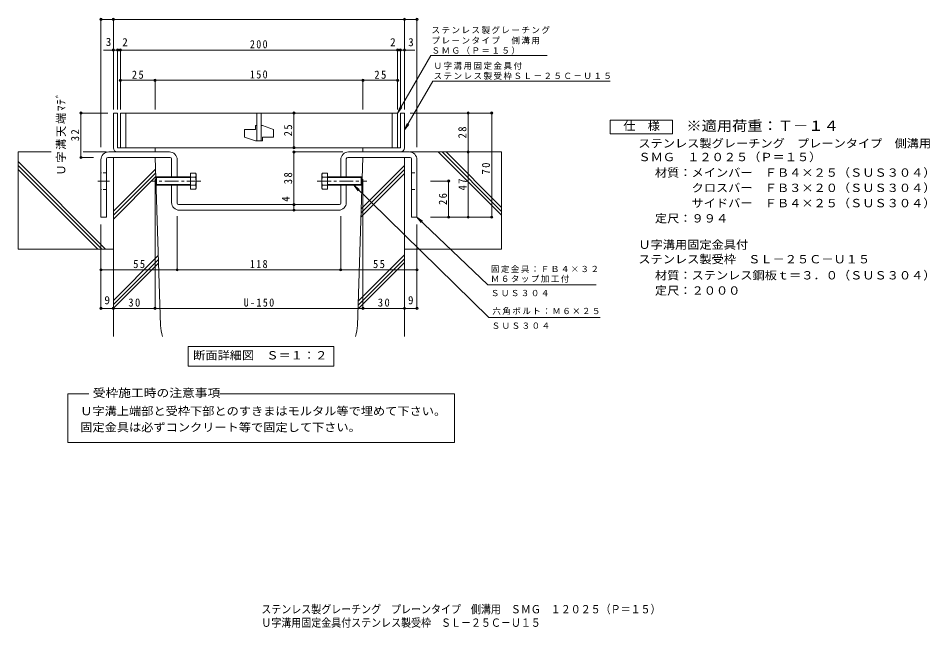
# Model space of a CAD drawing. Units: millimetres at full size. Extents: x -268 to 389, y -388 to 310.
# Drawn here: x -268 to 389, y -388 to 51 of the extents above; entities that cross this region are included whole.
import ezdxf
from ezdxf.enums import TextEntityAlignment as Align

# ---------------------------------------------------------------- set-up
doc = ezdxf.new("R2010")
doc.units = ezdxf.units.MM
doc.header["$LTSCALE"] = 2
doc.header["$PDMODE"] = 32
doc.header["$PDSIZE"] = 1.6
doc.linetypes.add('CHAIN1', pattern=[8, 5, -1, 1, -1])
doc.linetypes.add('DASHED1', pattern=[1.8, 1.2, -0.6])
doc.layers.add('D-0', color=2, linetype='Continuous')
for name, color, linetype, lineweight in [('D-1', 2, 'Continuous', 9), ('D-2', 3, 'Continuous', 9), ('D-4', 7, 'Continuous', 9), ('D-5', 7, 'Continuous', 9), ('D-6', 6, 'Continuous', 9), ('D-8', 3, 'Continuous', 9), ('D-A', 2, 'Continuous', 9)]:
    doc.layers.add(name, color=color, linetype=linetype, lineweight=lineweight)
doc.styles.add('ＭＳ ゴシック', font='')
doc.styles.get('ＭＳ ゴシック').set_extended_font_data('MS Gothic')

msp = doc.modelspace()

# ---------------------------------------------------------------- linework, layer by layer
at = {"layer": 'D-1'}
for p, q in [((-196.66, -16.927), (-199.66, -16.927)), ((-199.66, -41.927), (-199.66, -16.927)), ((-196.66, -16.927), (-196.66, -41.927)), ((7.34, -16.927), (7.34, -41.927)), ((7.34, -16.927), (10.34, -16.927)), ((10.34, -41.927), (10.34, -16.927)), ((-196.66, -41.927), (-184.16, -41.927)), ((-169.66, -44.927), (-195.66, -44.927)), ((-169.659, -41.927), (-172.16, -41.927)), ((-169.66, -44.927), (-169.66, -41.927)), ((-19.66, -44.927), (-19.66, -41.927)), ((-19.66, -44.927), (6.34, -44.927)), ((7.34, -41.927), (-7.159, -41.927)), ((6.34, -44.927), (7.34, -44.927))]:
    msp.add_line(p, q, dxfattribs=at)
for centre, start, end in [((-196.66, -41.927), 180, 270), ((7.34, -41.927), 270, 0)]:
    msp.add_arc(centre, 3, start, end, dxfattribs=at)
at = {"layer": 'D-2'}
for p, q in [((-194.66, -16.927), (-194.66, -41.927)), ((5.34, -16.927), (-194.66, -16.927)), ((-190.66, -16.927), (-190.66, -41.927)), ((-96.16, -16.927), (-96.16, -36.927)), ((-93.16, -16.927), (-93.16, -36.927)), ((1.34, -16.927), (1.34, -41.927)), ((5.34, -16.927), (5.34, -41.927)), ((-97.16, -25.927), (-97.16, -28.677)), ((-96.16, -25.927), (-97.16, -25.927)), ((-92.16, -25.927), (-93.16, -25.927)), ((-92.16, -25.927), (-84.16, -28.677)), ((-105.16, -28.677), (-105.16, -34.177)), ((-105.16, -28.677), (-97.16, -28.677)), ((-84.16, -28.677), (-84.16, -34.177)), ((-105.16, -34.177), (-97.16, -36.927)), ((-92.16, -36.927), (-97.16, -36.927)), ((-92.16, -34.177), (-92.16, -36.927)), ((-92.16, -34.177), (-84.16, -34.177)), ((5.34, -41.927), (-194.66, -41.927))]:
    msp.add_line(p, q, dxfattribs=at)
at = {"layer": 'D-4'}
for p, q in [((-208.66, 51.246), (-208.66, -41.462)), ((-199.66, 50.646), (-208.66, 50.646)), ((-199.66, -14.336), (-199.66, 51.246)), ((-199.66, 50.646), (10.34, 50.646)), ((10.34, -14.336), (10.34, 51.246)), ((10.34, 50.646), (19.34, 50.646)), ((19.34, 51.246), (19.34, -41.462)), ((-195.66, 28.507), (-206.742, 28.507)), ((-196.66, -14.336), (-196.66, 29.107)), ((-194.66, 28.507), (-195.66, 28.507)), ((-194.66, -14.336), (-194.66, 29.107)), ((-194.66, 28.507), (5.34, 28.507)), ((5.34, -14.336), (5.34, 29.107)), ((5.34, 28.507), (6.34, 28.507)), ((6.34, 28.507), (17.872, 28.507)), ((7.34, -14.336), (7.34, 29.107)), ((-169.66, 6.757), (-194.66, 6.757)), ((-169.66, -14.336), (-169.66, 7.357)), ((-169.66, 6.757), (-19.66, 6.757)), ((-19.66, -14.336), (-19.66, 7.357)), ((-19.66, 6.757), (5.34, 6.757)), ((-223.714, -16.927), (-203.66, -16.927)), ((-223.114, -16.927), (-223.114, -48.927)), ((-69.45, -41.927), (-69.45, -16.927)), ((73.857, -16.927), (14.34, -16.927)), ((56.27, -44.927), (56.27, -16.927)), ((73.257, -16.927), (73.257, -91.927)), ((-70.05, -44.927), (-34.06, -44.927)), ((-69.45, -82.927), (-69.45, -44.927)), ((57.549, -44.927), (27.66, -44.927)), ((56.27, -44.927), (56.27, -91.927)), ((-223.714, -48.927), (-214.091, -48.927)), ((-169.66, -158.27), (-169.66, -64.54)), ((-19.66, -158.27), (-19.66, -64.54)), ((42.787, -65.927), (29.12, -65.927)), ((42.187, -91.927), (42.187, -65.927)), ((-69.45, -86.927), (-69.45, -82.927)), ((-153.66, -130.528), (-153.66, -91.248)), ((-35.66, -130.528), (-35.66, -91.248)), ((73.857, -91.927), (29.12, -91.927)), ((-208.66, -158.27), (-208.66, -97.301)), ((19.34, -158.27), (19.34, -97.301)), ((-208.66, -129.928), (-153.66, -129.928)), ((-153.66, -129.928), (-35.66, -129.928)), ((-35.66, -129.928), (19.34, -129.928)), ((-208.66, -157.67), (-199.66, -157.67)), ((-199.66, -157.67), (-169.66, -157.67)), ((-169.66, -157.67), (-19.66, -157.67)), ((-19.66, -157.67), (10.34, -157.67)), ((10.34, -157.67), (19.34, -157.67))]:
    msp.add_line(p, q, dxfattribs=at)
for p in [(-208.66, 50.646), (-199.66, 50.646), (10.34, 50.646), (19.34, 50.646), (-199.66, 28.507), (-196.66, 28.507), (-194.66, 28.507), (5.34, 28.507), (7.34, 28.507), (10.34, 28.507), (-194.66, 6.757), (-169.66, 6.757), (-19.66, 6.757), (5.34, 6.757), (-223.114, -16.927), (-69.45, -16.927), (56.27, -16.927), (73.257, -16.927), (-69.45, -41.927), (-69.45, -44.927), (56.27, -44.927), (-223.114, -48.927), (42.187, -65.927), (-69.45, -82.927), (-69.45, -86.927), (42.187, -91.927), (56.27, -91.927), (73.257, -91.927), (-208.66, -129.928), (-153.66, -129.928), (-35.66, -129.928), (19.34, -129.928), (-208.66, -157.67), (-199.66, -157.67), (-169.66, -157.67), (-19.66, -157.67), (10.34, -157.67), (19.34, -157.67)]:
    msp.add_point(p, dxfattribs=at)
at = {"layer": 'D-5'}
for p, q in [((5.34, -16.927), (29.346, 24.652)), ((29.346, 24.652), (113.229, 24.652)), ((10.34, -29.057), (30.698, 6.203)), ((158.66, 6.203), (30.698, 6.203)), ((5.34, -16.927), (7.253, -12.308)), ((5.34, -16.927), (8.384, -12.96)), ((10.34, -29.057), (12.253, -24.438)), ((10.34, -29.057), (13.384, -25.091)), ((-26.255, -68.927), (71.094, -164.36)), ((-26.255, -68.927), (-22.258, -71.931)), ((-26.255, -68.927), (-23.172, -72.863)), ((19.34, -91.927), (22.423, -95.863)), ((19.34, -91.927), (23.337, -94.931)), ((19.34, -91.927), (70.507, -140.749)), ((148.622, -140.749), (70.507, -140.749)), ((151.523, -164.36), (71.094, -164.36)), ((-145.73, -185.255), (-40.53, -185.255)), ((-145.73, -185.255), (-145.73, -199.255)), ((-40.53, -185.255), (-40.53, -199.255)), ((-145.73, -199.255), (-40.53, -199.255)), ((-232.588, -219.379), (-217.371, -219.379)), ((-232.588, -254.301), (-232.588, -219.379)), ((-122.658, -219.379), (46.328, -219.379)), ((46.328, -219.379), (46.328, -254.301)), ((46.328, -254.301), (-232.588, -254.301))]:
    msp.add_line(p, q, dxfattribs=at)
msp.add_lwpolyline([(158.667, -31.927), (158.667, -21.927), (203.667, -21.927), (203.667, -31.927)], close=True, dxfattribs=at)
at = {"layer": 'D-6'}
for p, q in [((-268.34, -44.927), (-268.34, -114.927)), ((-244.536, -44.927), (-268.34, -44.927)), ((-204.66, -44.927), (-221.411, -44.927)), ((14.09, -44.927), (80.34, -44.927)), ((80.34, -90.61), (34.657, -44.927)), ((80.34, -87.781), (37.486, -44.927)), ((80.34, -84.953), (40.314, -44.927)), ((80.34, -44.927), (80.34, -114.927)), ((-205.298, -114.927), (-268.34, -51.885)), ((-169.66, -48.927), (-199.66, -48.927)), ((-199.66, -48.927), (-199.66, -177.97)), ((-165.627, -169.926), (-169.66, -48.927)), ((-23.693, -169.926), (-19.66, -48.927)), ((10.34, -48.927), (-19.66, -48.927)), ((10.34, -48.927), (10.34, -177.97)), ((-208.126, -114.927), (-268.34, -54.713)), ((-210.954, -114.927), (-268.34, -57.541)), ((-199.66, -87.665), (-169.378, -57.383)), ((-20.993, -88.932), (10.34, -57.598)), ((-20.896, -86.006), (10.34, -54.77)), ((-199.66, -90.493), (-169.287, -60.12)), ((-199.66, -93.321), (-169.196, -62.857)), ((-21.091, -91.858), (10.34, -60.427)), ((-199.66, -114.927), (-268.34, -114.927)), ((10.34, -114.927), (80.34, -114.927)), ((-199.66, -151.958), (-167.304, -119.602)), ((-199.66, -154.786), (-167.213, -122.339)), ((-23.308, -158.368), (10.34, -124.72)), ((-23.21, -155.442), (10.34, -121.892)), ((-23.113, -152.516), (10.34, -119.063)), ((-199.66, -157.615), (-167.122, -125.076))]:
    msp.add_line(p, q, dxfattribs=at)
for centre, start, end in [((-135.643, -168.927), 181.90909, 197.54433), ((-53.677, -168.927), 342.45567, 358.09091)]:
    msp.add_arc(centre, 30, start, end, dxfattribs=at)
at = {"layer": 'D-8'}
for p, q in [((-159.26, -44.927), (-203.06, -44.927)), ((-30.06, -44.927), (13.74, -44.927)), ((-204.66, -49.927), (-204.66, -91.927)), ((-158.66, -48.927), (-203.66, -48.927)), ((-157.66, -62.927), (-157.66, -49.927)), ((-153.66, -62.927), (-153.66, -50.527)), ((-35.66, -62.927), (-35.66, -50.527)), ((-31.66, -62.927), (-31.66, -49.927)), ((-30.66, -48.927), (14.34, -48.927)), ((15.34, -49.927), (15.34, -91.927)), ((-157.66, -81.327), (-157.66, -68.927)), ((-153.66, -81.927), (-153.66, -68.927)), ((-35.66, -81.927), (-35.66, -68.927)), ((-31.66, -81.327), (-31.66, -68.927)), ((-36.66, -82.927), (-152.66, -82.927)), ((-37.26, -86.927), (-152.06, -86.927))]:
    msp.add_line(p, q, dxfattribs=at)
at = {"layer": 'D-8', "linetype": 'DASHED1'}
for p, q in [((-204.66, -59.927), (-208.66, -59.927)), ((15.34, -59.927), (19.34, -59.927)), ((-204.66, -71.927), (-208.66, -71.927)), ((15.34, -71.927), (19.34, -71.927))]:
    msp.add_line(p, q, dxfattribs=at)
at = {"layer": 'D-8', "linetype": 'CHAIN1'}
msp.add_line((-210.803, -65.927), (-202.546, -65.927), dxfattribs=at)
at = {"layer": 'D-8'}
for points in [[(-208.66, -50.527), (-208.66, -91.927), (-204.66, -91.927)], [(19.34, -50.527), (19.34, -91.927), (15.34, -91.927)]]:
    msp.add_lwpolyline(points, dxfattribs=at)
for centre, radius, start, end in [((-203.06, -50.527), 5.6, 90, 180), ((-159.26, -50.527), 5.6, 0, 90), ((-30.06, -50.527), 5.6, 90, 180), ((13.74, -50.527), 5.6, 0, 90), ((-203.66, -49.927), 1, 90, 180), ((-158.66, -49.927), 1, 0, 90), ((-30.66, -49.927), 1, 90, 180), ((14.34, -49.927), 1, 0, 90), ((-152.06, -81.327), 5.6, 180, 270), ((-152.66, -81.927), 1, 180, 270), ((-37.26, -81.327), 5.6, 270, 0), ((-36.66, -81.927), 1, 270, 0)]:
    msp.add_arc(centre, radius, start, end, dxfattribs=at)
at = {"layer": 'D-A'}
for p, q in [((-169.011, -63.469), (-168.47, -62.927)), ((-144.011, -63.469), (-169.011, -63.469)), ((-169.011, -68.386), (-169.011, -63.469)), ((-144.011, -62.927), (-168.47, -62.927)), ((-168.47, -62.927), (-168.47, -68.927)), ((-140.458, -60.154), (-144.011, -60.154)), ((-144.011, -60.154), (-144.011, -71.701)), ((-140.458, -63.04), (-144.011, -63.04)), ((-140.458, -60.154), (-140.011, -60.927)), ((-140.011, -70.927), (-140.011, -60.927)), ((-48.862, -60.154), (-49.309, -60.927)), ((-49.309, -70.927), (-49.309, -60.927)), ((-48.862, -60.154), (-45.309, -60.154)), ((-48.862, -63.04), (-45.309, -63.04)), ((-45.309, -60.154), (-45.309, -71.701)), ((-45.309, -62.927), (-20.85, -62.927)), ((-45.309, -63.469), (-20.309, -63.469)), ((-20.309, -63.469), (-20.85, -62.927)), ((-20.85, -62.927), (-20.85, -68.927)), ((-20.309, -68.386), (-20.309, -63.469)), ((-144.011, -68.386), (-169.011, -68.386)), ((-169.011, -68.386), (-168.47, -68.927)), ((-144.011, -68.927), (-168.47, -68.927)), ((-140.458, -68.814), (-144.011, -68.814)), ((-140.458, -71.701), (-144.011, -71.701)), ((-140.011, -70.927), (-140.458, -71.701)), ((-49.309, -70.927), (-48.862, -71.701)), ((-48.862, -68.814), (-45.309, -68.814)), ((-48.862, -71.701), (-45.309, -71.701)), ((-45.309, -68.386), (-20.309, -68.386)), ((-45.309, -68.927), (-20.85, -68.927)), ((-20.309, -68.386), (-20.85, -68.927))]:
    msp.add_line(p, q, dxfattribs=at)
at = {"layer": 'D-A', "linetype": 'CHAIN1'}
for p, q in [((-136.65, -65.927), (-172.544, -65.927)), ((-52.67, -65.927), (-16.776, -65.927))]:
    msp.add_line(p, q, dxfattribs=at)
at = {"layer": 'D-A'}
for centre, radius, start, end in [((-143.409, -61.857), 3.408, 4.38425, 29.99998), ((-142.858, -61.507), 2.848, 327.42444, 358.1913), ((-149.565, -65.927), 9.553, 342.41203, 17.58795), ((-45.911, -61.857), 3.408, 150.00002, 175.61575), ((-46.462, -61.507), 2.848, 181.8087, 212.57556), ((-39.755, -65.927), 9.553, 162.41205, 197.58797), ((-142.858, -70.347), 2.848, 1.80869, 32.57555), ((-143.409, -69.997), 3.408, 330, 355.61574), ((-45.911, -69.997), 3.408, 184.38426, 210), ((-46.462, -70.347), 2.848, 147.42445, 178.19131)]:
    msp.add_arc(centre, radius, start, end, dxfattribs=at)

# ---------------------------------------------------------------- texts
at = {"layer": 'D-0', "style": 'ＭＳ ゴシック', "width": 0.9}
msp.add_text('Ｕ字溝用固定金具付ステンレス製受枠\u3000ＳＬ－２５Ｃ－Ｕ１５', height=5.865, dxfattribs=at).set_placement((-92.934, -388.988), align=Align.BOTTOM_LEFT)
at = {"layer": 'D-4', "color": 2, "style": 'ＭＳ ゴシック'}
for s, p in [('3', (-205.182, 29.707)), ('2', (-193.292, 29.507)), ('2', (-0.028, 29.507)), ('3', (13, 29.507)), ('9', (-206.16, -156.47)), ('9', (12.84, -156.47))]:
    msp.add_text(s, height=5.865, dxfattribs=at).set_placement(p, align=Align.BOTTOM_LEFT)
msp.add_text('4', height=5.865, rotation=90, dxfattribs=at).set_placement((-70.65, -80.876), align=Align.BOTTOM_LEFT)
at = {"layer": 'D-4', "color": 2, "char_height": 5.865, "attachment_point": 7, "style": 'ＭＳ ゴシック'}
for s, insert in [('\\T1.27;\\W0.9;200', (-101.16, 29.707)), ('\\T1.27;\\W0.95;25', (-186.41, 7.757)), ('\\T1.27;\\W0.9;150', (-101.16, 7.957)), ('\\T1.27;\\W0.95;25', (-11.41, 7.757)), ('\\T1.27;\\W0.95;55', (-185.41, -128.728)), ('\\T1.27;\\W0.9;118', (-101.16, -128.728)), ('\\T1.27;\\W0.95;55', (-12.41, -128.728)), ('\\T1.27;\\W0.95;30', (-188.91, -156.47)), ('\\T1.28;\\W0.9;U-150', (-105.66, -156.47)), ('\\T1.27;\\W0.95;30', (-8.91, -156.47))]:
    msp.add_mtext(s, dxfattribs=dict(at, insert=insert))
at = {"layer": 'D-4', "color": 2, "char_height": 5.865, "attachment_point": 7, "rotation": 90, "style": 'ＭＳ ゴシック'}
for s, insert in [('\\T1.16;Ｕ字溝天端ﾏﾃﾞ', (-233.766, -61.927)), ('\\T1.27;\\W0.95;25', (-70.65, -33.677)), ('\\T1.27;\\W0.95;32', (-224.314, -37.177)), ('\\T1.27;\\W0.95;28', (55.07, -35.177)), ('\\T1.27;\\W0.95;70', (72.057, -61.177)), ('\\T1.27;\\W0.95;38', (-70.65, -68.177)), ('\\T1.27;\\W0.95;47', (55.07, -72.677)), ('\\T1.27;\\W0.95;26', (40.987, -83.177))]:
    msp.add_mtext(s, dxfattribs=dict(at, insert=insert))
at = {"layer": 'D-5', "color": 2, "style": 'ＭＳ ゴシック'}
for s, width, p in [('仕\u3000様', 1.1, (168.167, -30.927)), ('ステンレス製グレーチング\u3000プレーンタイプ\u3000側溝用', 1.1, (179.085, -43.511)), ('ＳＭＧ\u3000１２０２５（Ｐ＝１５）', 1.1, (179.085, -53.349)), ('材質：メインバー\u3000ＦＢ４×２５（ＳＵＳ３０４）', 1.1, (191.028, -64.569)), ('\u3000\u3000\u3000クロスバー\u3000ＦＢ３×２０（ＳＵＳ３０４）', 1.1, (191.028, -75.569)), ('\u3000\u3000\u3000サイドバー\u3000ＦＢ４×２５（ＳＵＳ３０４）', 1.1, (191.028, -86.569)), ('定尺：９９４', 1.1, (191.028, -97.569)), ('Ｕ字溝用固定金具付', 1.1, (179.085, -116.523)), ('ステンレス製受枠\u3000ＳＬ－２５Ｃ－Ｕ１５', 1.1, (179.085, -127.01)), ('材質：ステンレス鋼板ｔ＝３．０（ＳＵＳ３０４）', 1.1, (191.028, -138.603)), ('定尺：２０００', 1.1, (191.028, -149.603)), ('断面詳細図\u3000Ｓ＝１：２', 1.1, (-142.13, -196.255)), ('受枠施工時の注意事項', 1.15, (-214.594, -223.348)), ('Ｕ字溝上端部と受枠下部とのすきまはモルタル等で埋めて下さい。', 1.1, (-223.594, -236.489)), ('固定金具は必ずコンクリート等で固定して下さい。', 1.1, (-223.594, -248.149)), ('ステンレス製グレーチング\u3000プレーンタイプ\u3000側溝用\u3000ＳＭＧ\u3000１２０２５（Ｐ＝１５）', 0.9, (-92.934, -379.296))]:
    msp.add_text(s, height=5.865, dxfattribs=dict(at, width=width)).set_placement(p, align=Align.BOTTOM_LEFT)
at = {"layer": 'D-5', "color": 3, "style": 'ＭＳ ゴシック', "width": 1.1}
msp.add_text('※適用荷重：Ｔ－１４', height=7.331, dxfattribs=at).set_placement((213.667, -31.927), align=Align.BOTTOM_LEFT)
at = {"layer": 'D-5', "char_height": 4.399, "attachment_point": 7, "style": 'ＭＳ ゴシック'}
for s, insert in [('\\T1.17;ステンレス製グレーチング', (29.827, 40.177)), ('\\T1.17;プレーンタイプ\u3000側溝用', (29.827, 32.684)), ('\\T1.17;ＳＭＧ（Ｐ＝１５）', (29.827, 25.356)), ('\\T1.17;Ｕ字溝用固定金具付', (31.321, 14.396)), ('\\T1.17;ステンレス製受枠ＳＬ－２５Ｃ－Ｕ１５', (31.321, 7.155)), ('\\T1.17;固定金具：ＦＢ４×３２', (72.622, -132.082)), ('\\T1.17;Ｍ６タップ加工付', (72.622, -139.082)), ('\\T1.17;ＳＵＳ３０４', (72.622, -148.97)), ('\\T1.17;六角ボルト：Ｍ６×２５', (73.701, -162.36)), ('\\T1.17;ＳＵＳ３０４', (73.18, -172.493))]:
    msp.add_mtext(s, dxfattribs=dict(at, insert=insert))

doc.saveas('drawing.dxf')
